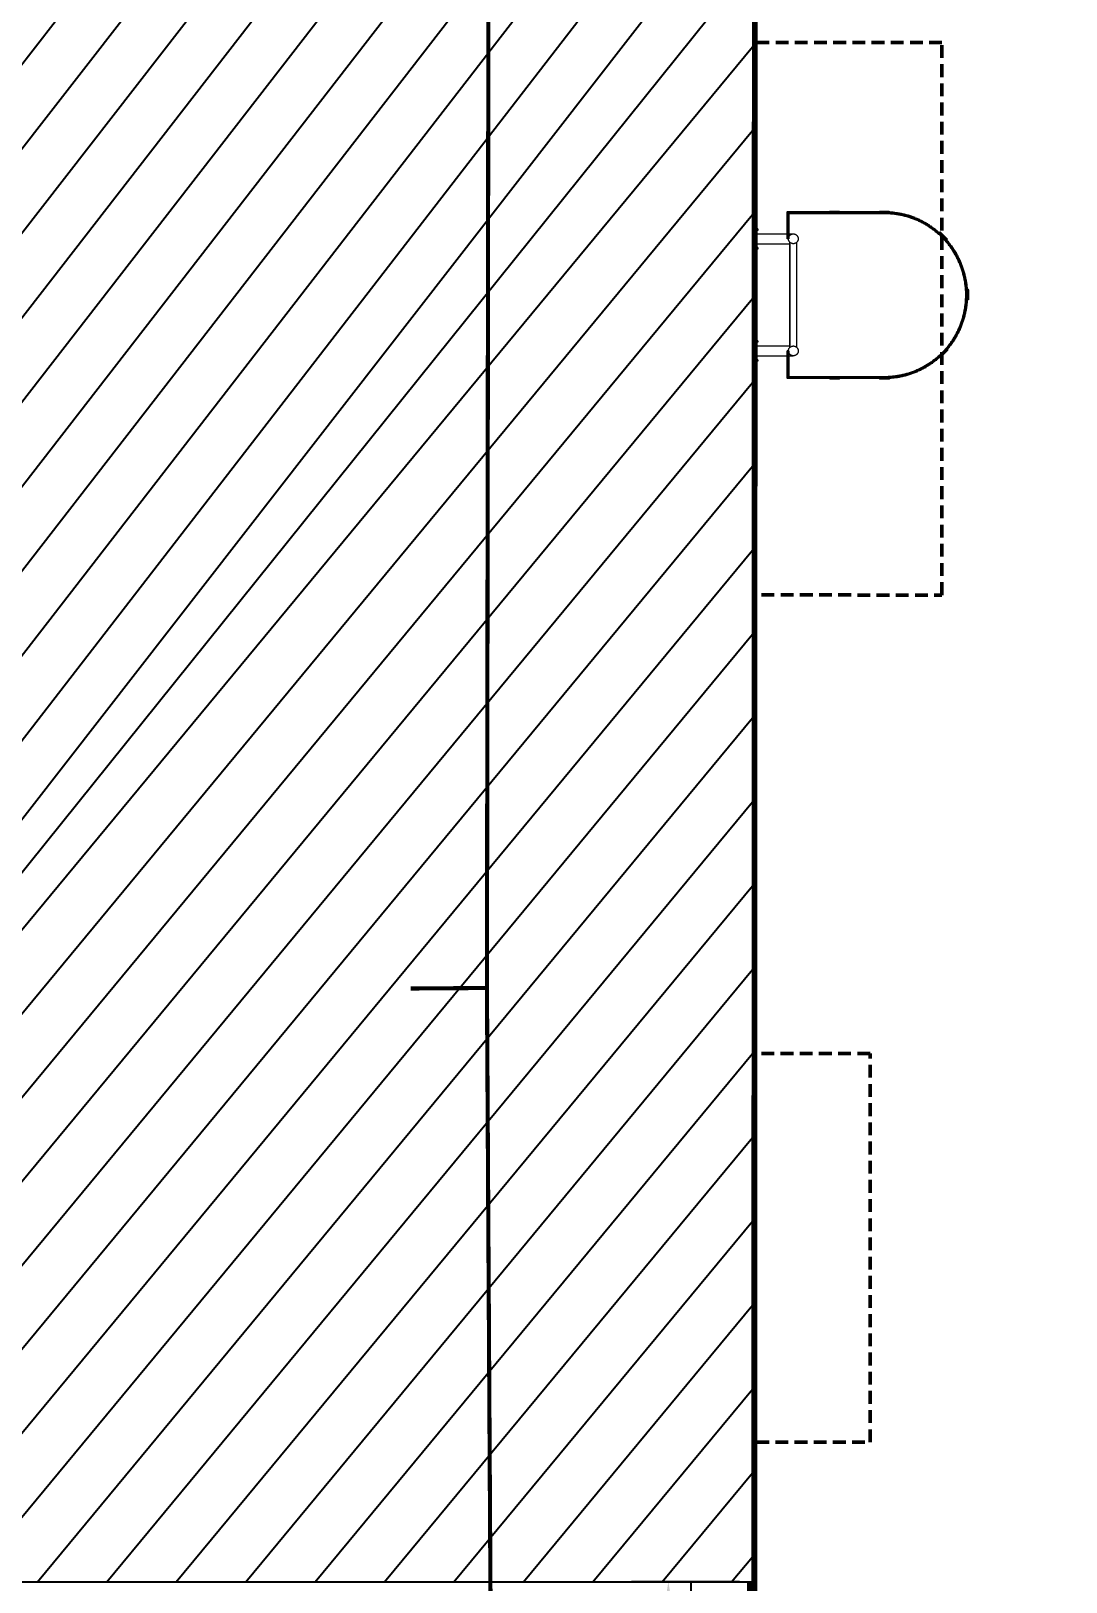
# Model space of a CAD drawing. Header units: centimetres. Extents: x -6122352 to 7132207, y -1694241 to 1947892.
# Drawn here: x 40849 to 45905, y -104230 to -96650 of the extents above; entities that cross this region are included whole.
import ezdxf
from ezdxf.xclip import XClip

# ---------------------------------------------------------------- set-up
doc = ezdxf.new("R2010")
doc.units = ezdxf.units.CM
doc.header["$MEASUREMENT"] = 0
doc.header["$XCLIPFRAME"] = 2
doc.header["$PDMODE"] = 66
doc.header["$PDSIZE"] = 100
for name, pattern in [('2. HG-ST XR COL 3A (5V 7V 9V 11V - GF (4M & 5D-E)$0$HIDDEN', [0.375, 0.25, -0.125]), ('AXIS2', [28.575, 19.05, -3.175, 3.175, -3.175]), ('DASHED2', [0.375, 0.25, -0.125]), ('HIDDEN', [0.375, 0.25, -0.125]), ('XR-AR-END-SETTING OUT PLAN$0$23261-XR-AR-SI-GF$0$HIDDEN', [0.375, 0.25, -0.125]), ('XR-AR-END-SETTING OUT PLAN$0$23585-XR-AR-END-GROUND FLOOR$0$23261-XR-AR-SI-GF$0$HIDDEN', [0.375, 0.25, -0.125]), ('XR-AR-END-SETTING OUT PLAN$0$23585-XR-AR-END-GROUND FLOOR$0$XR-END-GROUND FLOOR PLAN$0$xf_6a1$0$DASHED', [0.75, 0.5, -0.25]), ('XR-Master Plan MONTE CARLO$0$XREF-ROADS LAYOUT PLAN$0$PROPOSED INTERNAL ROAD - Option 01$0$Future road$0$DASHED2', [0.375, 0.25, -0.125])]:
    doc.linetypes.add(name, pattern=pattern)
for name, color, linetype in [('00-XREF', 7, 'Continuous'), ('23585-XR-AR-BOUNDARY WALLS AND SETBACKS$0$setback', 7, 'XR-AR-END-SETTING OUT PLAN$0$23261-XR-AR-SI-GF$0$HIDDEN'), ('@MI-REF LAYER', 7, 'Continuous'), ('B_TH_4', 7, 'Continuous'), ('G-HATCH-COL-WALL', 7, 'Continuous'), ('XR-AR-END-SETTING OUT PLAN$0$23585-XR-AR-END-GROUND FLOOR$0$A-Flor-Strs', 1, 'Continuous')]:
    doc.layers.add(name, color=color, linetype=linetype)
for name, color, linetype, lineweight in [('@ Foundations', 4, 'DASHED2', 50), ('A-ANNO-TEXT', 3, 'Continuous', 25), ('A-FLOR-XREF', 7, 'Continuous', 9), ('A-GRID2', 224, 'AXIS2', 0), ('HARDWARE', 1, 'Continuous', 15), ('XR-AR-END-SETTING OUT PLAN$0$23585-XR-AR-END-GROUND FLOOR$0$A-EQUP-KITN-PLAN', 202, 'Continuous', 9), ('XR-AR-END-SETTING OUT PLAN$0$23585-XR-AR-END-GROUND FLOOR$0$A-FLOR-OVHD', 9, 'XR-AR-END-SETTING OUT PLAN$0$23585-XR-AR-END-GROUND FLOOR$0$23261-XR-AR-SI-GF$0$HIDDEN', 15), ('XR-AR-END-SETTING OUT PLAN$0$23585-XR-AR-END-GROUND FLOOR$0$A-GLAZ-SILL', 8, 'Continuous', 5), ('XR-AR-END-SETTING OUT PLAN$0$23585-XR-AR-END-GROUND FLOOR$0$A-GLAZ-WNDO', 232, 'Continuous', 9), ('XR-AR-END-SETTING OUT PLAN$0$23585-XR-AR-END-GROUND FLOOR$0$A-WALL', 7, 'Continuous', 30), ('XR-AR-END-SETTING OUT PLAN$0$23585-XR-AR-END-GROUND FLOOR$0$S-COLS', 51, 'Continuous', 40), ('XR-AR-END-SETTING OUT PLAN$0$23585-XR-AR-END-GROUND FLOOR$0$S-COLS-PATT', 8, 'Continuous', 5)]:
    doc.layers.add(name, color=color, linetype=linetype, lineweight=lineweight)
doc.styles.get("Standard").update_dxf_attribs({"font": 'arial.ttf'})
doc.dimstyles.get("Standard").update_dxf_attribs({"dimtxt": 5, "dimasz": 0.5, "dimexe": 0.18, "dimexo": 0.0625, "dimgap": 0.09, "dimtad": 0, "dimtih": 1, "dimtoh": 1, "dimdec": 0, "dimzin": 0, "dimdsep": 46, "dimtxsty": 'Standard', "dimcen": 0.09, "dimadec": 0, "dimazin": 0, "dimtfac": 1, "dimtdec": 0, "dimtofl": 0, "dimtmove": 0, "dimatfit": 3, "dimfxl": 1, "dimtolj": 1, "dimtzin": 0, "dimarcsym": 0})

# ---------------------------------------------------------------- blocks, each defined once
blk = doc.blocks.new('23585-XR-AR-BOUNDARY WALLS AND SETBACKS')
at = {"layer": '23585-XR-AR-BOUNDARY WALLS AND SETBACKS$0$setback', "ltscale": 40, "const_width": 0.05}
blk.add_lwpolyline([(496485.0601, 2768871.5163), (496480.9052, 2768866.9817), (496476.8518, 2768862.5581), (496472.7985, 2768858.1342), (496468.745, 2768853.7105), (496464.6916, 2768849.2868), (496460.535, 2768844.7504), (496474.9123, 2768831.5767), (496479.0688, 2768836.113), (496483.121, 2768840.5356), (496485.2488, 2768842.8578), (496487.1759, 2768844.9607), (496491.2292, 2768849.3844), (496491.4314, 2768849.6052), (496495.2826, 2768853.8082), (496495.4848, 2768854.029), (496499.4373, 2768858.3426), (496485.0601, 2768871.5163)], dxfattribs=at)
blk = doc.blocks.new('A$C9d9485f6')
at = {"layer": 'A-ANNO-TEXT', "rotation": 312.4881850805905}
blk.add_blockref('23585-XR-AR-BOUNDARY WALLS AND SETBACKS', (-2377088.5348, -1504219.2521), dxfattribs=at)
blk = doc.blocks.new('XR-AR-END-SETTING OUT PLAN$0$23585-XR-AR-END-GROUND FLOOR$0$XR-END-GROUND FLOOR PLAN$0$A$C69996ABC')
at = {"layer": 'XR-AR-END-SETTING OUT PLAN$0$23585-XR-AR-END-GROUND FLOOR$0$A-GLAZ-SILL'}
blk.add_line((0.25, 1), (0.25, 0.1), dxfattribs=at)
at = {"layer": 'XR-AR-END-SETTING OUT PLAN$0$23585-XR-AR-END-GROUND FLOOR$0$A-GLAZ-WNDO'}
for p, q in [((0, 1), (0, 0.95)), ((0.25, 1), (0, 1)), ((0.15, 0.95), (0.15, 1)), ((0.15, 1), (0.15, 0.1)), ((0, 0.95), (0.15, 0.95)), ((0, 0.95), (0, 0.15)), ((0.15, 0.15), (0, 0.15)), ((0, 0.1), (0, 0.15)), ((0.25, 0.1), (0, 0.1)), ((0.15, 0.1), (0.15, 0.15))]:
    blk.add_line(p, q, dxfattribs=at)
blk.add_lwpolyline([(0, 0.95), (0, 0.15), (0.05, 0.15), (0.05, 0.95)], close=True, dxfattribs=at)
blk.add_lwpolyline([(0.05, 0.1), (0, 0.1)], dxfattribs=at)
blk = doc.blocks.new('XR-AR-END-SETTING OUT PLAN$0$23585-XR-AR-END-GROUND FLOOR$0$A$C75a8815d')
at = {"layer": 'XR-AR-END-SETTING OUT PLAN$0$23585-XR-AR-END-GROUND FLOOR$0$S-COLS', "color": 252, "lineweight": 30}
for points in [[(0, 13139.9), (0, 12139.9), (250, 12139.9), (250, 13139.9)], [(0, 8600), (0, 7600), (250, 7600), (250, 8600)]]:
    blk.add_lwpolyline(points, close=True, dxfattribs=at)
blk = doc.blocks.new('XR-AR-END-SETTING OUT PLAN')
at = {"layer": 'XR-AR-END-SETTING OUT PLAN$0$23585-XR-AR-END-GROUND FLOOR$0$A-EQUP-KITN-PLAN', "color": 8}
for p, q in [((3650.1, 14100), (5250.1, 14100)), ((3650.1, 13850), (3650.1, 14100)), ((5250.1, 13850), (5250.1, 14100)), ((3650.1, 13750), (5250.1, 13750)), ((3850.1, 11100), (3850.1, 13150)), ((5650.1, 13150), (3850.1, 13150))]:
    blk.add_line(p, q, dxfattribs=at)
at = {"layer": 'XR-AR-END-SETTING OUT PLAN$0$23585-XR-AR-END-GROUND FLOOR$0$A-EQUP-KITN-PLAN', "color": 8, "linetype": 'XR-AR-END-SETTING OUT PLAN$0$23585-XR-AR-END-GROUND FLOOR$0$XR-END-GROUND FLOOR PLAN$0$xf_6a1$0$DASHED'}
for p, q in [((3650.1, 12900), (3650.1, 13850)), ((3250.1, 12900), (3650.1, 12900))]:
    blk.add_line(p, q, dxfattribs=at)
at = {"layer": 'XR-AR-END-SETTING OUT PLAN$0$23585-XR-AR-END-GROUND FLOOR$0$A-FLOR-OVHD', "color": 8, "ltscale": 5}
for p, q in [((5250.3, 13850), (3650.2, 13850)), ((5250.1, 13750), (3650.1, 13750)), ((5650.1, 12950), (5650.1, 11300)), ((5750.1, 12950), (5750.1, 11300))]:
    blk.add_line(p, q, dxfattribs=at)
at = {"layer": 'XR-AR-END-SETTING OUT PLAN$0$23585-XR-AR-END-GROUND FLOOR$0$A-Flor-Strs', "color": 8}
blk.add_lwpolyline([(3300.1, 19773.3), (3300.1, 20673.3), (9090, 20673.3)], dxfattribs=at)
at = {"layer": 'XR-AR-END-SETTING OUT PLAN$0$23585-XR-AR-END-GROUND FLOOR$0$A-GLAZ-SILL', "color": 252}
blk.add_line((3550.1, 19523.4), (8750.1, 19523.4), dxfattribs=at)
at = {"layer": 'XR-AR-END-SETTING OUT PLAN$0$23585-XR-AR-END-GROUND FLOOR$0$A-GLAZ-SILL', "color": 8}
blk.add_line((3250.3, 17540.3), (3250.1, 14850), dxfattribs=at)
at = {"layer": 'XR-AR-END-SETTING OUT PLAN$0$23585-XR-AR-END-GROUND FLOOR$0$A-GLAZ-WNDO', "color": 252}
for p, q in [((6150.1, 19773.4), (3550.1, 19773.4)), ((3550.1, 19773.4), (3550.1, 19523.4)), ((3600.1, 19623.4), (3600.1, 19773.4)), ((4840.1, 19773.4), (4840.1, 19623.4)), ((4890.1, 19623.4), (4890.1, 19773.4)), ((6150.1, 19773.4), (8750.1, 19773.4)), ((3550.1, 19623.4), (6150.1, 19623.4)), ((8750.1, 19623.4), (6150.1, 19623.4))]:
    blk.add_line(p, q, dxfattribs=at)
at = {"layer": 'XR-AR-END-SETTING OUT PLAN$0$23585-XR-AR-END-GROUND FLOOR$0$A-GLAZ-WNDO', "color": 8}
for p, q in [((3000.3, 17540.3), (3000.1, 14850)), ((3000.3, 17540.3), (3250.3, 17540.3)), ((3150.1, 14850), (3150.3, 17540.3)), ((3000.3, 17490.3), (3150.3, 17490.3)), ((3150.1, 16727.2), (3000.1, 16727.2)), ((3150.1, 16677.2), (3000.1, 16677.2)), ((3150.1, 15777.2), (3000.1, 15777.2)), ((3150.1, 15727.2), (3000.1, 15727.2)), ((3150.1, 14900), (3000.1, 14900)), ((3000.1, 14850), (3250.1, 14850))]:
    blk.add_line(p, q, dxfattribs=at)
at = {"layer": 'XR-AR-END-SETTING OUT PLAN$0$23585-XR-AR-END-GROUND FLOOR$0$A-GLAZ-WNDO', "color": 252}
blk.add_lwpolyline([(4840.1, 19723.4), (3600.1, 19723.4)], dxfattribs=at)
for points in [[(4780.1, 19563.4), (4860.1, 19563.4), (4860.1, 19613.4), (4780.1, 19613.4)], [(6070.1, 19563.4), (4860.1, 19563.4), (4860.1, 19613.4), (6070.1, 19613.4)], [(6150.1, 19563.4), (6070.1, 19563.4), (6070.1, 19613.4), (6150.1, 19613.4)], [(6150.1, 19563.4), (6230.1, 19563.4), (6230.1, 19613.4), (6150.1, 19613.4)], [(6230.1, 19563.4), (7440.1, 19563.4), (7440.1, 19613.4), (6230.1, 19613.4)]]:
    blk.add_lwpolyline(points, close=True, dxfattribs=at)
at = {"layer": 'XR-AR-END-SETTING OUT PLAN$0$23585-XR-AR-END-GROUND FLOOR$0$A-GLAZ-WNDO', "color": 8}
for points in [[(3050.3, 17490.3), (3050.1, 16727.2)], [(3050.1, 16677.2), (3050.1, 15777.2)], [(3050.1, 15727.2), (3050.1, 14900)]]:
    blk.add_lwpolyline(points, dxfattribs=at)
at = {"layer": 'XR-AR-END-SETTING OUT PLAN$0$23585-XR-AR-END-GROUND FLOOR$0$A-WALL', "color": 8}
for points in [[(3550.1, 19773.3), (3550.1, 19523.3), (3250.1, 19523.3), (3250.3, 17540.3), (3000.3, 17540.3), (3000.1, 19773.3)], [(3000.1, 12900), (3250.1, 12900), (3250.1, 13750), (3250.1, 14850), (3000.1, 14850)], [(3650.1, 13750), (3250.1, 13750), (3250.1, 13850), (3650.1, 13850)], [(5250.1, 13750), (5250.1, 13850), (5750.1, 13850), (5750.1, 12950), (5650.1, 12950), (5650.1, 13750)]]:
    blk.add_lwpolyline(points, close=True, dxfattribs=at)
at = {"color": 8, "xscale": 1000.000000000001, "yscale": 1000.000000000001, "zscale": 1000.000000000001}
blk.add_blockref('XR-AR-END-SETTING OUT PLAN$0$23585-XR-AR-END-GROUND FLOOR$0$XR-END-GROUND FLOOR PLAN$0$A$C69996ABC', (3000.1, 11900), dxfattribs=at)
at = {"layer": 'XR-AR-END-SETTING OUT PLAN$0$23585-XR-AR-END-GROUND FLOOR$0$S-COLS-PATT', "color": 8}
blk.add_blockref('XR-AR-END-SETTING OUT PLAN$0$23585-XR-AR-END-GROUND FLOOR$0$A$C75a8815d', (3000.1, 5500), dxfattribs=at)
blk = doc.blocks.new('A$Cbc1183fc')
at = {"layer": 'HARDWARE', "linetype": 'XR-Master Plan MONTE CARLO$0$XREF-ROADS LAYOUT PLAN$0$PROPOSED INTERNAL ROAD - Option 01$0$Future road$0$DASHED2', "ltscale": 0.1}
blk.add_hatch(color=251, dxfattribs=at).paths.add_polyline_path([(2.9, 4.2), (1, 4.2), (1, 14.2), (2.9, 14.2)])
at = {"layer": 'A-GRID2', "color": 251, "linetype": 'XR-Master Plan MONTE CARLO$0$XREF-ROADS LAYOUT PLAN$0$PROPOSED INTERNAL ROAD - Option 01$0$Future road$0$DASHED2', "ltscale": 0.5}
blk.add_line((-47, 9.2), (106.9, 9.2), dxfattribs=at)
at = {"layer": 'HARDWARE', "color": 7, "ltscale": 0.1}
for p, q in [((-44.1, 12.8), (-44.7, 12.2)), ((-44.7, 6.2), (-44.7, 12.2)), ((-44.7, 6.2), (-44.1, 5.6)), ((-44.1, 12.8), (-44.1, 5.6)), ((-44.1, 12.8), (-41.8, 12.8)), ((-44.1, 5.6), (-41.8, 5.6)), ((-40.4, 14.2), (-41.8, 12.8)), ((-41.8, 5.7), (-41.8, 12.8)), ((-40.4, 4.2), (-41.8, 5.7)), ((-41.3, 13.3), (-39.1, 13.3)), ((-41.3, 5.2), (-39.1, 5.2)), ((-40.4, 4.2), (-40.4, 14.2)), ((-39.1, 14.2), (-40.4, 14.2)), ((-39.1, 4.2), (-40.4, 4.2)), ((-39.1, 17.3), (-38.4, 18.6)), ((-39.1, 17.3), (-39.1, 1.1)), ((-39.1, 1.1), (-38.4, -0.2)), ((-31.7, 18.6), (-38.4, 18.6)), ((-31.7, 13.9), (-38.4, 13.9)), ((-31.7, 4.5), (-38.4, 4.5)), ((-31, 17.3), (-31.7, 18.6)), ((-31, 1.1), (-31.7, -0.2)), ((-31, 19.8), (-31, -1.4)), ((-29, 19.8), (-31, 19.8)), ((-29, 19.8), (-29, -1.4)), ((-31.7, -0.2), (-38.4, -0.2)), ((-29, -1.4), (-31, -1.4))]:
    blk.add_line(p, q, dxfattribs=at)
at = {"layer": 'HARDWARE', "color": 251, "linetype": 'XR-Master Plan MONTE CARLO$0$XREF-ROADS LAYOUT PLAN$0$PROPOSED INTERNAL ROAD - Option 01$0$Future road$0$DASHED2', "ltscale": 0.1}
for p, q in [((72.8, 14.2), (-29, 14.2)), ((-29, 13.3), (1, 13.3)), ((-29, 5.2), (1, 5.2)), ((72.8, 4.2), (-29, 4.2)), ((1, 14.2), (1, 4.2)), ((72.8, 4.2), (72.8, 14.2)), ((77.9, 13), (73.1, 13)), ((77.9, 5.4), (73.1, 5.4)), ((87.3, 14.7), (77.9, 14.3)), ((77.9, 11.6), (77.9, 14.3)), ((77.9, 14.2), (77.9, 4.3)), ((79.6, 11.6), (77.9, 11.6)), ((79.6, 10.4), (77.9, 10.5)), ((90.4, 3.6), (77.9, 4.3)), ((89.9, 6), (87.2, 6.1)), ((87.4, 14.8), (87.5, 15.1)), ((89.4, 14.9), (87.5, 15.1)), ((91.3, 12.1), (87.5, 11.9)), ((87.6, 6.1), (88.6, 6.9)), ((88.5, 5.2), (87.6, 6.1)), ((91.5, 9.9), (87.7, 10.1)), ((88.5, 13.8), (88.4, 15.5)), ((88.6, 7.4), (88.5, 4.8)), ((89.5, 6), (88.5, 5.2)), ((88.6, 6.9), (89.5, 6)), ((92.4, 14.9), (89.5, 14.8)), ((92.5, 12.5), (91.3, 12.1)), ((93, 9.5), (91.5, 9.9)), ((92.4, 14.9), (92.5, 15.4)), ((92.6, 14.2), (92.4, 14.9)), ((92.6, 14.2), (92.5, 15.4)), ((93.4, 15), (92.5, 15.4)), ((93.6, 12.9), (92.5, 12.5)), ((92.8, 8.1), (92.6, 4.7)), ((94.4, 9), (93, 9.5)), ((95.5, 15.1), (93.4, 15)), ((93.5, 3.9), (94.4, 4.2)), ((94.8, 13.4), (93.6, 12.9)), ((95.4, 8), (94.4, 9)), ((94.4, 4.2), (95.1, 4.8)), ((99.5, 4.2), (94.5, 4.2)), ((95.6, 14.3), (94.8, 13.4)), ((95.1, 4.8), (95.6, 5.6)), ((95.7, 6.6), (95.4, 8)), ((95.6, 14.3), (95.5, 15.1)), ((99.5, 14.2), (95.6, 14.2)), ((95.6, 5.6), (95.7, 6.6)), ((95.8, 4.2), (95.8, 14.2)), ((99.5, 14.2), (99.5, 4.2)), ((99.5, 14.2), (101, 12.7)), ((101, 5.7), (99.5, 4.2)), ((101, 12.7), (101, 5.7))]:
    blk.add_line(p, q, dxfattribs=at)
at = {"layer": 'HARDWARE', "color": 7, "ltscale": 0.1}
for centre, radius, start, end in [((-35, 16.3), 4.15, 145.56153, 214.43847), ((-23.6, 9.2), 15.5, 162.38303, 197.61697), ((-35, 2.2), 4.15, 145.56153, 214.43847), ((-35.1, 16.3), 4.15, 325.56153, 34.43847), ((-46.5, 9.2), 15.5, 342.38303, 17.61697), ((-35.1, 2.2), 4.15, 325.56153, 34.43847)]:
    blk.add_arc(centre, radius, start, end, dxfattribs=at)
at = {"layer": 'HARDWARE', "color": 251, "linetype": 'XR-Master Plan MONTE CARLO$0$XREF-ROADS LAYOUT PLAN$0$PROPOSED INTERNAL ROAD - Option 01$0$Future road$0$DASHED2', "ltscale": 0.1}
for centre, radius, start, end in [((73.1, 13.4), 0.383, 180, 270), ((73.1, 5.1), 0.383, 90, 180), ((79.5, 11), 0.618, 278.59794, 81.40206), ((87.8, 11), 0.945, 107.85183, 263.87475), ((87.3, 14.8), 0.126, 272.64983, 352.64983), ((88.1, 21), 6.36, 263.79237, 281.5073), ((89.5, 14.9), 0.126, 205.90986, 272.64983), ((91.1, 16.1), 12.5, 267.00001, 281.29928), ((103, 5.9), 10.5, 167.79804, 186.20196), ((89.6, 18.2), 5.03, 306.64926, 319.73694), ((91.5, 6.5), 2.05, 302.03305, 51.96695)]:
    blk.add_arc(centre, radius, start, end, dxfattribs=at)
blk = doc.blocks.new('A$Ce8294b64')
at = {"layer": 'G-HATCH-COL-WALL'}
h = blk.add_hatch(dxfattribs=at)
h.set_pattern_fill('ANSI31', color=1, angle=-180)
h.set_pattern_definition([(225, (514377.98569, 2792684.2586), (0.0883883476483, -0.0883883476483), [])])
h.paths.add_polyline_path([(182, 205.8), (182, 201.8), (132, 201.8), (132, 205.8)])
h = blk.add_hatch(dxfattribs=at)
h.set_pattern_fill('ANSI31', color=1, angle=-180)
h.set_pattern_definition([(225, (87727.86581, 154293.15586), (0.08838834765, -0.08838834765), [])])
h.paths.add_polyline_path([(426, 201.8), (426, 205.8), (376, 205.8), (376, 201.8)])
h = blk.add_hatch(dxfattribs=at)
h.set_pattern_fill('ANSI31', color=1, angle=-135)
h.set_pattern_definition([(270, (-1611104.54312, 2338274.30322), (0.125, -6e-16), [])])
h.paths.add_polyline_path([(-115.5, 102.3), (-112.7, 99.5), (-148.1, 64.2), (-150.9, 67)])
h = blk.add_hatch(dxfattribs=at)
h.set_pattern_fill('ANSI31', color=1, angle=-90)
h.set_pattern_definition([(315, (-2792731.5073, 514016.45575), (0.0883883476483, 0.0883883476483), [])])
h.paths.add_polyline_path([(-253, -179.5), (-249, -179.5), (-249, -229.5), (-253, -229.5)])
h = blk.add_hatch(dxfattribs=at)
h.set_pattern_fill('ANSI31', color=1, angle=-45)
h.set_pattern_definition([(360, (-2338322.85193, -1611465.07803), (8e-17, 0.125), [])])
h.paths.add_polyline_path([(-150.9, -476.1), (-148.1, -473.2), (-112.7, -508.6), (-115.5, -511.4)])
h = blk.add_hatch(dxfattribs=at)
h.set_pattern_fill('ANSI31', color=1)
h.set_pattern_definition([(45, (-514065.00446, -2793090.97261), (-0.0883883476483, 0.0883883476483), [])])
h.paths.add_polyline_path([(131, -612.5), (131, -608.5), (181, -608.5), (181, -612.5)])
h = blk.add_hatch(dxfattribs=at)
h.set_pattern_fill('ANSI31', color=1, angle=-180)
h.set_pattern_definition([(225, (87727.86581, 154295.45586), (0.08838834765, -0.08838834765), [])])
h.paths.add_polyline_path([(426, -608.2), (426, -612.2), (376, -612.2), (376, -608.2)])
at = {"color": 1}
for p, q in [((626, 93.5), (602, 93.5)), ((791, 93.5), (632, 93.5)), ((585.5, 52), (585.5, -460.8)), ((618.5, 52), (618.5, -460.8)), ((791, 45.5), (618.8, 45.5)), ((626, 69.5), (632, 69.5)), ((791, -454.2), (618.5, -454.2)), ((626, -502.2), (602, -502.2)), ((625.9, -478.2), (632, -478.2)), ((791, -502.2), (632, -502.2))]:
    blk.add_line(p, q, dxfattribs=at)
for points in [[(182, 205.8), (182, 201.8), (132, 201.8), (132, 205.8)], [(426, 205.8), (426, 201.8), (376, 201.8), (376, 205.8)], [(-115.5, 102.3), (-112.7, 99.5), (-148.1, 64.2), (-150.9, 67)], [(-253, -179.5), (-249, -179.5), (-249, -229.5), (-253, -229.5)], [(-150.9, -476.1), (-148.1, -473.2), (-112.7, -508.6), (-115.5, -511.4)], [(131, -612.5), (131, -608.5), (181, -608.5), (181, -612.5)], [(426, -612.2), (426, -608.2), (376, -608.2), (376, -612.2)]]:
    blk.add_lwpolyline(points, close=True, dxfattribs=at)
for centre in [(602, 69.5), (602, -478.2)]:
    blk.add_circle(centre, 24, dxfattribs=at)
at = {"layer": '00-XREF', "color": 1, "flags": 128}
for points in [[(632, 69.5), (632, 201.7), (424, 201.8), (157, 201.8, 1), (157, -608.2), (424.6, -608.2), (632, -608.2), (632, -478.2)], [(626, 69.5), (626, 195.8), (420.7, 195.8), (157, 195.8, 1), (157, -602.2), (421.3, -602.2), (626, -602.2), (626, -478)]]:
    blk.add_lwpolyline(points, format="xyb", dxfattribs=at)
at = {"layer": '00-XREF', "color": 1}
for points in [[(801, 4), (801, 135), (791, 135), (791, 4)], [(801, -543.7), (801, -412.7), (791, -412.7), (791, -543.7)]]:
    blk.add_lwpolyline(points, close=True, dxfattribs=at)
at = {"color": 1, "xscale": -1, "rotation": 180}
for p in [(819.9, 125.5), (819.9, 33.2), (820, -422.5), (819.9, -513.5)]:
    blk.add_blockref('A$Cbc1183fc', p, dxfattribs=at)
blk = doc.blocks.new('A$Cbed221a8')
at = {"linetype": 'HIDDEN'}
for points in [[(1628.1, 13299.2), (1630, 13299.2), (1630, 13289.2), (1628.1, 13289.2)], [(1628.1, 13206.8), (1630, 13206.8), (1630, 13196.8), (1628.1, 13196.8)], [(1628, 12751.2), (1629.9, 12751.2), (1629.9, 12741.2), (1628, 12741.2)], [(1628.1, 12660.2), (1630, 12660.2), (1630, 12650.2), (1628.1, 12650.2)]]:
    blk.add_hatch(color=1, dxfattribs=at).paths.add_polyline_path(points)
at = {"color": 1, "linetype": 'HIDDEN'}
for p, q in [((1678, 13294.2), (1524.1, 13294.2)), ((1530, 13297.7), (1531.5, 13299.2)), ((1530, 13290.7), (1530, 13297.7)), ((1531.5, 13289.2), (1530, 13290.7)), ((1531.5, 13289.2), (1531.5, 13299.2)), ((1531.5, 13299.2), (1536.5, 13299.2)), ((1531.5, 13289.2), (1535.5, 13289.2)), ((1535.2, 13299.2), (1535.2, 13289.2)), ((1535.4, 13297.8), (1535.3, 13296.8)), ((1535.3, 13296.8), (1535.6, 13295.4)), ((1535.9, 13298.6), (1535.4, 13297.8)), ((1535.4, 13289.1), (1536.2, 13290)), ((1535.4, 13289.1), (1535.5, 13288.3)), ((1535.5, 13288.3), (1537.6, 13288.4)), ((1535.6, 13295.4), (1536.6, 13294.4)), ((1536.6, 13299.2), (1535.9, 13298.6)), ((1536.2, 13290), (1537.4, 13290.5)), ((1537.5, 13299.5), (1536.6, 13299.2)), ((1536.6, 13294.4), (1538.1, 13293.9)), ((1537.4, 13290.5), (1538.6, 13290.9)), ((1537.6, 13288.4), (1538.5, 13288)), ((1538.1, 13293.9), (1539.5, 13293.5)), ((1538.3, 13295.3), (1538.4, 13298.6)), ((1538.5, 13289.2), (1538.5, 13288)), ((1538.5, 13289.2), (1538.6, 13288.5)), ((1538.6, 13288.5), (1538.5, 13288)), ((1538.6, 13290.9), (1539.7, 13291.2)), ((1538.6, 13288.5), (1541.5, 13288.6)), ((1539.5, 13293.5), (1543.3, 13293.3)), ((1539.7, 13291.2), (1543.5, 13291.4)), ((1540.6, 13299.8), (1553.1, 13299.1)), ((1541.1, 13297.4), (1543.8, 13297.3)), ((1541.5, 13297.4), (1542.5, 13298.1)), ((1542.4, 13296.5), (1541.5, 13297.4)), ((1541.6, 13288.5), (1543.5, 13288.3)), ((1542.4, 13295.9), (1542.5, 13298.6)), ((1543.4, 13297.3), (1542.4, 13296.5)), ((1542.5, 13298.1), (1543.4, 13297.3)), ((1542.5, 13289.6), (1542.6, 13287.9)), ((1543.6, 13288.6), (1543.5, 13288.3)), ((1543.7, 13288.7), (1553.1, 13289.1)), ((1551.4, 13293), (1553.1, 13292.9)), ((1551.4, 13291.7), (1553.1, 13291.8)), ((1553.1, 13289.2), (1553.1, 13299.1)), ((1553.1, 13297.9), (1557.9, 13297.9)), ((1553.1, 13291.8), (1553.1, 13289.1)), ((1553.1, 13290.4), (1557.9, 13290.4)), ((1558.3, 13299.2), (1660, 13299.2)), ((1558.3, 13299.2), (1558.3, 13289.2)), ((1558.3, 13289.2), (1660, 13289.2)), ((1630, 13289.2), (1630, 13299.2)), ((1660, 13298.2), (1630, 13298.2)), ((1660, 13290.1), (1630, 13290.1)), ((1660, 13283.5), (1660, 13304.8)), ((1660, 13304.8), (1662, 13304.8)), ((1660, 13283.5), (1662, 13283.5)), ((1662, 13283.5), (1662, 13304.8)), ((1662, 13302.3), (1662.7, 13303.6)), ((1662, 13286), (1662.7, 13284.8)), ((1662.7, 13303.6), (1669.4, 13303.6)), ((1662.7, 13298.9), (1669.4, 13298.9)), ((1662.7, 13289.5), (1669.4, 13289.5)), ((1662.7, 13284.8), (1669.4, 13284.8)), ((1670.1, 13302.3), (1669.4, 13303.6)), ((1670.1, 13286), (1669.4, 13284.8)), ((1670.1, 13286), (1670.1, 13302.3)), ((1670.1, 13299.2), (1671.4, 13299.2)), ((1672.3, 13298.2), (1670.1, 13298.2)), ((1672.3, 13290.1), (1670.1, 13290.1)), ((1670.1, 13289.2), (1671.4, 13289.2)), ((1671.4, 13299.2), (1671.4, 13289.2)), ((1671.4, 13299.2), (1672.8, 13297.7)), ((1671.4, 13289.2), (1672.8, 13290.6)), ((1675.1, 13297.8), (1672.8, 13297.8)), ((1672.8, 13297.7), (1672.8, 13290.6)), ((1675.1, 13290.5), (1672.8, 13290.5)), ((1675.1, 13290.5), (1675.1, 13297.8)), ((1675.7, 13297.2), (1675.1, 13297.8)), ((1675.1, 13290.5), (1675.7, 13291.2)), ((1675.7, 13297.2), (1675.7, 13291.2)), ((1678, 13201.8), (1524.1, 13201.8)), ((1530, 13205.3), (1531.5, 13206.8)), ((1530, 13198.3), (1530, 13205.3)), ((1531.5, 13196.8), (1530, 13198.3)), ((1531.5, 13196.8), (1531.5, 13206.8)), ((1531.5, 13206.8), (1536.5, 13206.8)), ((1531.5, 13196.8), (1535.5, 13196.8)), ((1535.2, 13206.8), (1535.2, 13196.8)), ((1535.4, 13205.4), (1535.3, 13204.5)), ((1535.3, 13204.5), (1535.6, 13203)), ((1535.9, 13206.3), (1535.4, 13205.4)), ((1535.4, 13196.8), (1536.2, 13197.7)), ((1535.4, 13196.8), (1535.5, 13196)), ((1535.5, 13196), (1537.6, 13196.1)), ((1535.6, 13203), (1536.6, 13202)), ((1536.6, 13206.9), (1535.9, 13206.3)), ((1536.2, 13197.7), (1537.4, 13198.2)), ((1537.5, 13207.2), (1536.6, 13206.9)), ((1536.6, 13202), (1538.1, 13201.6)), ((1537.4, 13198.2), (1538.6, 13198.6)), ((1537.6, 13196.1), (1538.5, 13195.6)), ((1538.1, 13201.6), (1539.5, 13201.2)), ((1538.3, 13203), (1538.4, 13206.3)), ((1538.5, 13196.9), (1538.5, 13195.6)), ((1538.5, 13196.9), (1538.6, 13196.1)), ((1538.6, 13196.1), (1538.5, 13195.6)), ((1538.6, 13198.6), (1539.7, 13198.9)), ((1538.6, 13196.1), (1541.5, 13196.3)), ((1539.5, 13201.2), (1543.3, 13201)), ((1539.7, 13198.9), (1543.5, 13199.1)), ((1540.6, 13207.4), (1553.1, 13206.8)), ((1541.1, 13205.1), (1543.8, 13204.9)), ((1541.5, 13205.1), (1542.5, 13205.8)), ((1542.4, 13204.2), (1541.5, 13205.1)), ((1541.6, 13196.2), (1543.5, 13196)), ((1542.4, 13203.6), (1542.5, 13206.2)), ((1543.4, 13205), (1542.4, 13204.2)), ((1542.5, 13205.8), (1543.4, 13205)), ((1542.5, 13197.3), (1542.6, 13195.6)), ((1543.6, 13196.3), (1543.5, 13196)), ((1543.7, 13196.4), (1553.1, 13196.8)), ((1551.4, 13200.6), (1553.1, 13200.6)), ((1551.4, 13199.4), (1553.1, 13199.5)), ((1553.1, 13196.9), (1553.1, 13206.8)), ((1553.1, 13205.6), (1557.9, 13205.6)), ((1553.1, 13199.5), (1553.1, 13196.8)), ((1553.1, 13198.1), (1557.9, 13198.1)), ((1558.3, 13206.8), (1660, 13206.8)), ((1558.3, 13206.8), (1558.3, 13196.8)), ((1558.3, 13196.8), (1660, 13196.8)), ((1630, 13196.8), (1630, 13206.8)), ((1660, 13205.9), (1630, 13205.9)), ((1660, 13197.8), (1630, 13197.8)), ((1660, 13191.2), (1660, 13212.5)), ((1660, 13212.5), (1662, 13212.5)), ((1660, 13191.2), (1662, 13191.2)), ((1662, 13191.2), (1662, 13212.5)), ((1662, 13210), (1662.7, 13211.2)), ((1662, 13193.7), (1662.7, 13192.5)), ((1662.7, 13211.2), (1669.4, 13211.2)), ((1662.7, 13206.5), (1669.4, 13206.5)), ((1662.7, 13197.1), (1669.4, 13197.1)), ((1662.7, 13192.5), (1669.4, 13192.5)), ((1670.1, 13210), (1669.4, 13211.2)), ((1670.1, 13193.7), (1669.4, 13192.5)), ((1670.1, 13193.7), (1670.1, 13210)), ((1670.1, 13206.8), (1671.4, 13206.8)), ((1672.3, 13205.9), (1670.1, 13205.9)), ((1672.3, 13197.8), (1670.1, 13197.8)), ((1670.1, 13196.8), (1671.4, 13196.8)), ((1671.4, 13206.8), (1671.4, 13196.8)), ((1671.4, 13206.8), (1672.8, 13205.4)), ((1671.4, 13196.8), (1672.8, 13198.3)), ((1675.1, 13205.5), (1672.8, 13205.5)), ((1672.8, 13205.4), (1672.8, 13198.3)), ((1675.1, 13198.2), (1672.8, 13198.2)), ((1675.1, 13198.2), (1675.1, 13205.5)), ((1675.7, 13204.8), (1675.1, 13205.5)), ((1675.1, 13198.2), (1675.7, 13198.8)), ((1675.7, 13204.8), (1675.7, 13198.8)), ((1529.9, 12749.7), (1531.4, 12751.2)), ((1529.9, 12742.7), (1529.9, 12749.7)), ((1531.4, 12741.2), (1529.9, 12742.7)), ((1531.4, 12741.2), (1531.4, 12751.2)), ((1531.4, 12751.2), (1536.5, 12751.2)), ((1531.4, 12741.2), (1535.4, 12741.2)), ((1535.2, 12751.2), (1535.2, 12741.2)), ((1535.4, 12749.8), (1535.3, 12748.8)), ((1535.3, 12748.8), (1535.5, 12747.4)), ((1535.8, 12750.6), (1535.4, 12749.8)), ((1535.4, 12741.2), (1536.2, 12742.1)), ((1535.4, 12741.2), (1535.4, 12740.4)), ((1535.4, 12740.4), (1537.6, 12740.5)), ((1535.5, 12747.4), (1536.6, 12746.4)), ((1536.6, 12751.3), (1535.8, 12750.6)), ((1536.2, 12742.1), (1537.3, 12742.6)), ((1537.4, 12751.6), (1536.6, 12751.3)), ((1536.6, 12746.4), (1538, 12745.9)), ((1537.3, 12742.6), (1538.5, 12742.9)), ((1537.6, 12740.5), (1538.5, 12740)), ((1538, 12745.9), (1539.4, 12745.5)), ((1538.2, 12747.3), (1538.4, 12750.7)), ((1538.4, 12741.2), (1538.5, 12740)), ((1538.4, 12741.2), (1538.6, 12740.5)), ((1538.5, 12742.9), (1539.7, 12743.3)), ((1538.6, 12740.5), (1538.5, 12740)), ((1538.6, 12740.5), (1541.5, 12740.6)), ((1539.4, 12745.5), (1543.2, 12745.3)), ((1539.7, 12743.3), (1543.4, 12743.5)), ((1540.5, 12751.8), (1553.1, 12751.1)), ((1541, 12749.4), (1543.7, 12749.3)), ((1541.5, 12749.4), (1542.4, 12750.2)), ((1542.4, 12748.6), (1541.5, 12749.4)), ((1541.6, 12740.6), (1543.5, 12740.3)), ((1542.3, 12748), (1542.5, 12750.6)), ((1542.4, 12750.2), (1543.3, 12749.3)), ((1543.3, 12749.3), (1542.4, 12748.6)), ((1542.5, 12741.6), (1542.6, 12740)), ((1543.5, 12740.6), (1543.5, 12740.3)), ((1543.6, 12740.7), (1553.1, 12741.2)), ((1551.4, 12745), (1553.1, 12744.9)), ((1551.4, 12743.8), (1553.1, 12743.9)), ((1553.1, 12741.3), (1553.1, 12751.1)), ((1553.1, 12750), (1557.8, 12750)), ((1553.1, 12743.9), (1553.1, 12741.2)), ((1553.1, 12742.4), (1557.8, 12742.4)), ((1558.2, 12751.2), (1659.9, 12751.2)), ((1558.2, 12751.2), (1558.2, 12741.2)), ((1558.2, 12741.2), (1659.9, 12741.2)), ((1629.9, 12741.2), (1629.9, 12751.2)), ((1659.9, 12750.2), (1629.9, 12750.2)), ((1659.9, 12742.2), (1629.9, 12742.2)), ((1659.9, 12735.6), (1659.9, 12756.8)), ((1659.9, 12756.8), (1661.9, 12756.8)), ((1659.9, 12735.6), (1661.9, 12735.6)), ((1661.9, 12735.6), (1661.9, 12756.8)), ((1661.9, 12754.3), (1662.7, 12755.6)), ((1661.9, 12738.1), (1662.7, 12736.8)), ((1662.7, 12755.6), (1669.3, 12755.6)), ((1662.7, 12750.9), (1669.3, 12750.9)), ((1662.7, 12741.5), (1669.3, 12741.5)), ((1662.7, 12736.8), (1669.3, 12736.8)), ((1670.1, 12754.3), (1669.3, 12755.6)), ((1670.1, 12738.1), (1669.3, 12736.8)), ((1670.1, 12738.1), (1670.1, 12754.3)), ((1670.1, 12751.2), (1671.3, 12751.2)), ((1672.3, 12750.2), (1670.1, 12750.2)), ((1672.3, 12742.2), (1670.1, 12742.2)), ((1670.1, 12741.2), (1671.3, 12741.2)), ((1671.3, 12751.2), (1671.3, 12741.2)), ((1671.3, 12751.2), (1672.8, 12749.8)), ((1671.3, 12741.2), (1672.8, 12742.6)), ((1672.8, 12749.8), (1672.8, 12742.6)), ((1675, 12749.8), (1672.8, 12749.8)), ((1675, 12742.6), (1672.8, 12742.6)), ((1675, 12742.6), (1675, 12749.8)), ((1675.6, 12749.2), (1675, 12749.8)), ((1675, 12742.6), (1675.6, 12743.2)), ((1675.6, 12749.2), (1675.6, 12743.2)), ((1530, 12658.7), (1531.5, 12660.2)), ((1530, 12651.7), (1530, 12658.7)), ((1531.5, 12650.2), (1531.5, 12660.2)), ((1531.5, 12660.2), (1536.5, 12660.2)), ((1535.2, 12660.2), (1535.2, 12650.2)), ((1535.4, 12658.8), (1535.3, 12657.8)), ((1535.3, 12657.8), (1535.6, 12656.4)), ((1535.9, 12659.6), (1535.4, 12658.8)), ((1536.6, 12660.2), (1535.9, 12659.6)), ((1537.5, 12660.6), (1536.6, 12660.2)), ((1538.3, 12656.3), (1538.4, 12659.7)), ((1540.6, 12660.8), (1553.1, 12660.1)), ((1541.1, 12658.4), (1543.8, 12658.3)), ((1541.5, 12658.4), (1542.5, 12659.2)), ((1542.4, 12657.5), (1541.5, 12658.4)), ((1542.4, 12657), (1542.5, 12659.6)), ((1543.4, 12658.3), (1542.4, 12657.5)), ((1542.5, 12659.2), (1543.4, 12658.3)), ((1553.1, 12650.3), (1553.1, 12660.1)), ((1553.1, 12659), (1557.9, 12659)), ((1558.3, 12660.2), (1660, 12660.2)), ((1558.3, 12660.2), (1558.3, 12650.2)), ((1630, 12650.2), (1630, 12660.2)), ((1660, 12659.2), (1630, 12659.2)), ((1660, 12644.6), (1660, 12665.8)), ((1660, 12665.8), (1662, 12665.8)), ((1662, 12644.6), (1662, 12665.8)), ((1662, 12663.3), (1662.7, 12664.6)), ((1662.7, 12664.6), (1669.4, 12664.6)), ((1662.7, 12659.9), (1669.4, 12659.9)), ((1670.1, 12663.3), (1669.4, 12664.6)), ((1670.1, 12647.1), (1670.1, 12663.3)), ((1670.1, 12660.2), (1671.4, 12660.2)), ((1672.3, 12659.2), (1670.1, 12659.2)), ((1671.4, 12660.2), (1671.4, 12650.2)), ((1671.4, 12660.2), (1672.8, 12658.8)), ((1672.8, 12658.8), (1672.8, 12651.6)), ((1675.1, 12658.8), (1672.8, 12658.8)), ((1675.1, 12651.6), (1675.1, 12658.8)), ((1675.7, 12658.2), (1675.1, 12658.8)), ((1675.7, 12658.2), (1675.7, 12652.2)), ((1678, 12655.2), (1524.1, 12655.2)), ((1531.5, 12650.2), (1530, 12651.7)), ((1531.5, 12650.2), (1535.5, 12650.2)), ((1535.4, 12650.2), (1536.2, 12651)), ((1535.4, 12650.2), (1535.5, 12649.3)), ((1535.5, 12649.3), (1537.6, 12649.4)), ((1535.6, 12656.4), (1536.6, 12655.4)), ((1536.2, 12651), (1537.4, 12651.5)), ((1536.6, 12655.4), (1538.1, 12654.9)), ((1537.4, 12651.5), (1538.6, 12651.9)), ((1537.6, 12649.4), (1538.5, 12649)), ((1538.1, 12654.9), (1539.5, 12654.5)), ((1538.5, 12650.2), (1538.5, 12649)), ((1538.5, 12650.2), (1538.6, 12649.5)), ((1538.6, 12649.5), (1538.5, 12649)), ((1538.6, 12651.9), (1539.7, 12652.3)), ((1538.6, 12649.5), (1541.5, 12649.6)), ((1539.5, 12654.5), (1543.3, 12654.3)), ((1539.7, 12652.3), (1543.5, 12652.5)), ((1541.6, 12649.6), (1543.5, 12649.3)), ((1542.5, 12650.6), (1542.6, 12649)), ((1543.6, 12649.6), (1543.5, 12649.3)), ((1543.7, 12649.7), (1553.1, 12650.2)), ((1551.4, 12654), (1553.1, 12653.9)), ((1551.4, 12652.8), (1553.1, 12652.9)), ((1553.1, 12652.9), (1553.1, 12650.2)), ((1553.1, 12651.4), (1557.9, 12651.4)), ((1558.3, 12650.2), (1660, 12650.2)), ((1660, 12651.2), (1630, 12651.2)), ((1660, 12644.6), (1662, 12644.6)), ((1662, 12647.1), (1662.7, 12645.8)), ((1662.7, 12650.5), (1669.4, 12650.5)), ((1662.7, 12645.8), (1669.4, 12645.8)), ((1670.1, 12647.1), (1669.4, 12645.8)), ((1672.3, 12651.2), (1670.1, 12651.2)), ((1670.1, 12650.2), (1671.4, 12650.2)), ((1671.4, 12650.2), (1672.8, 12651.6)), ((1675.1, 12651.6), (1672.8, 12651.6)), ((1675.1, 12651.6), (1675.7, 12652.2))]:
    blk.add_line(p, q, dxfattribs=at)
at = {"color": 251, "linetype": '2. HG-ST XR COL 3A (5V 7V 9V 11V - GF (4M & 5D-E)$0$HIDDEN'}
for p, q in [((1317.5, 12723.7), (1317.5, 13223.3)), ((1319.5, 12725.7), (1319.5, 13221.3))]:
    blk.add_line(p, q, dxfattribs=at)
at = {"color": 1, "linetype": 'HIDDEN', "ltscale": 10}
blk.add_line((1678, 12746.2), (1524.1, 12746.2), dxfattribs=at)
at = {"color": 1, "linetype": 'HIDDEN'}
for centre, radius, start, end in [((1539.9, 13287.3), 12.5, 87.00001, 101.29928), ((1539.5, 13296.9), 2.05, 122.03305, 231.96695), ((1541.5, 13285.2), 5.03, 126.64926, 139.73694), ((1528, 13297.5), 10.5, 347.79804, 6.20196), ((1541.5, 13288.5), 0.126, 25.90986, 92.64983), ((1542.9, 13282.4), 6.36, 83.79237, 101.5073), ((1543.2, 13292.3), 0.945, 287.85183, 83.87475), ((1543.7, 13288.6), 0.126, 92.64983, 172.64983), ((1551.5, 13292.4), 0.618, 98.59794, 261.40206), ((1557.9, 13298.3), 0.383, 270, 0), ((1557.9, 13290), 0.383, 0, 90), ((1666.2, 13301.2), 4.15, 145.56153, 214.43847), ((1677.5, 13294.2), 15.5, 162.38303, 197.61697), ((1666.2, 13287.1), 4.15, 145.56153, 214.43847), ((1666, 13301.2), 4.15, 325.56153, 34.43847), ((1654.6, 13294.2), 15.5, 342.38303, 17.61697), ((1666, 13287.1), 4.15, 325.56153, 34.43847), ((1539.9, 13194.9), 12.5, 87.00001, 101.29928), ((1539.5, 13204.6), 2.05, 122.03305, 231.96695), ((1541.5, 13192.8), 5.03, 126.64926, 139.73694), ((1528, 13205.2), 10.5, 347.79804, 6.20196), ((1541.5, 13196.1), 0.126, 25.90986, 92.64983), ((1542.9, 13190), 6.36, 83.79237, 101.5073), ((1543.2, 13200), 0.945, 287.85183, 83.87475), ((1543.7, 13196.2), 0.126, 92.64983, 172.64983), ((1551.5, 13200), 0.618, 98.59794, 261.40206), ((1557.9, 13206), 0.383, 270, 0), ((1557.9, 13197.7), 0.383, 0, 90), ((1666.2, 13208.9), 4.15, 145.56153, 214.43847), ((1677.5, 13201.8), 15.5, 162.38303, 197.61697), ((1666.2, 13194.8), 4.15, 145.56153, 214.43847), ((1666, 13208.9), 4.15, 325.56153, 34.43847), ((1654.6, 13201.8), 15.5, 342.38303, 17.61697), ((1666, 13194.8), 4.15, 325.56153, 34.43847), ((1539.9, 12739.3), 12.5, 87.00001, 101.29928), ((1539.5, 12749), 2.05, 122.03305, 231.96695), ((1541.4, 12737.2), 5.03, 126.64926, 139.73694), ((1528, 12749.6), 10.5, 347.79804, 6.20196), ((1541.5, 12740.5), 0.126, 25.90986, 92.64983), ((1542.8, 12734.4), 6.36, 83.79237, 101.5073), ((1543.1, 12744.4), 0.945, 287.85183, 83.87475), ((1543.6, 12740.6), 0.126, 92.64983, 172.64983), ((1551.5, 12744.4), 0.618, 98.59794, 261.40206), ((1557.8, 12750.4), 0.383, 270, 0), ((1557.8, 12742), 0.383, 0, 90), ((1666.1, 12753.2), 4.15, 145.56153, 214.43847), ((1677.5, 12746.2), 15.5, 162.38303, 197.61697), ((1666.1, 12739.2), 4.15, 145.56153, 214.43847), ((1665.9, 12753.2), 4.15, 325.56153, 34.43847), ((1654.6, 12746.2), 15.5, 342.38303, 17.61697), ((1665.9, 12739.2), 4.15, 325.56153, 34.43847), ((1539.9, 12648.3), 12.5, 87.00001, 101.29928), ((1539.5, 12657.9), 2.05, 122.03305, 231.96695), ((1528, 12658.5), 10.5, 347.79804, 6.20196), ((1557.9, 12659.4), 0.383, 270, 0), ((1666.2, 12662.2), 4.15, 145.56153, 214.43847), ((1677.5, 12655.2), 15.5, 162.38303, 197.61697), ((1666, 12662.2), 4.15, 325.56153, 34.43847), ((1654.6, 12655.2), 15.5, 342.38303, 17.61697), ((1541.5, 12646.2), 5.03, 126.64926, 139.73694), ((1541.5, 12649.5), 0.126, 25.90986, 92.64983), ((1542.9, 12643.4), 6.36, 83.79237, 101.5073), ((1543.2, 12653.4), 0.945, 287.85183, 83.87475), ((1543.7, 12649.6), 0.126, 92.64983, 172.64983), ((1551.5, 12653.4), 0.618, 98.59794, 261.40206), ((1557.9, 12651), 0.383, 0, 90), ((1666.2, 12648.2), 4.15, 145.56153, 214.43847), ((1666, 12648.2), 4.15, 325.56153, 34.43847)]:
    blk.add_arc(centre, radius, start, end, dxfattribs=at)
at = {"color": 4}
blk.add_blockref('A$Ce8294b64', (699, 13177.9), dxfattribs=at)
blk = doc.blocks.new('END UNIT')
at = {"xscale": 0.001, "yscale": 0.001, "zscale": 0.001}
blk.add_blockref('XR-AR-END-SETTING OUT PLAN', (-9.1502, 0), dxfattribs=at)
at = {"layer": 'A-FLOR-XREF', "xscale": 0.001, "yscale": 0.001, "zscale": 0.001}
blk.add_blockref('A$Cbed221a8', (-7.6501, 0.5099, 0), dxfattribs=at)
blk = doc.blocks.new('TH_4')
blk.add_blockref('END UNIT', (495802.3054, 2769130.5141))
blk = doc.blocks.new('A$C780da55d')
at = {"layer": 'B_TH_4', "xscale": 1.000039159572381, "yscale": 1.000039159572381, "zscale": 1.000039159572381}
blk.add_blockref('TH_4', (-495814.0705, -2769239.3021), dxfattribs=at)
blk = doc.blocks.new('23585-XR-AR-MALDIVE-2$0$TH_4')
blk.add_blockref('A$C780da55d', (495794.6554, 2769130.8641))
at = {"layer": '@ Foundations', "linetype": 'DASHED2', "ltscale": 0.25}
for points in [[(495795.5804, 2769147.7047), (495796.9804, 2769147.7047), (495796.9804, 2769149.6047), (495795.5804, 2769149.6047)], [(495795.2303, 2769142.7648), (495797.3303, 2769142.7648), (495797.3303, 2769145.4648), (495795.2303, 2769145.4648)]]:
    blk.add_lwpolyline(points, close=True, dxfattribs=at)
blk = doc.blocks.new('*D471')
at = {"color": 0, "lineweight": -2, "transparency": 16777216}
for p, q in [((494317.6694, 2767878.4951), (494317.6694, 2767879.1568)), ((494320.6691, 2767878.4952), (494320.6691, 2767879.1568)), ((494320.4891, 2767878.9768), (494317.8494, 2767878.9768))]:
    blk.add_line(p, q, dxfattribs=at)
at = {"color": 0, "transparency": 16777216}
for points in [[(494317.8494, 2767879.0068), (494317.8494, 2767878.9468), (494317.6694, 2767878.9768)], [(494320.4891, 2767879.0068), (494320.4891, 2767878.9468), (494320.6691, 2767878.9768)]]:
    blk.add_solid(points, dxfattribs=at)
at = {"layer": 'Defpoints', "color": 0, "transparency": 16777216}
for p in [(494317.6694, 2767878.9768), (494317.6694, 2767878.4326, 0), (494320.6691, 2767878.4327, 0)]:
    blk.add_point(p, dxfattribs=at)
at = {"color": 0, "transparency": 16777216, "insert": (494319.1692, 2767879.1703), "char_height": 0.2, "attachment_point": 5}
blk.add_mtext('\\A1;SET BACK   3.00', dxfattribs=at)
blk = doc.blocks.new('*D472')
at = {"color": 0, "lineweight": -2, "transparency": 16777216}
for p, q in [((494320.8815, 2767883.0844), (494321.2595, 2767883.0844)), ((494321.0795, 2767879.0376), (494321.0795, 2767882.9044)), ((494320.7316, 2767878.8576), (494321.2595, 2767878.8576))]:
    blk.add_line(p, q, dxfattribs=at)
at = {"color": 0, "transparency": 16777216}
for points in [[(494321.0495, 2767882.9044), (494321.1095, 2767882.9044), (494321.0795, 2767883.0844)], [(494321.0495, 2767879.0376), (494321.1095, 2767879.0376), (494321.0795, 2767878.8576)]]:
    blk.add_solid(points, dxfattribs=at)
at = {"layer": 'Defpoints', "color": 0, "transparency": 16777216}
for p in [(494320.819, 2767883.0844), (494321.0795, 2767883.0844), (494320.6691, 2767878.8576)]:
    blk.add_point(p, dxfattribs=at)
at = {"color": 0, "transparency": 16777216, "insert": (494320.886, 2767880.971), "char_height": 0.2, "attachment_point": 5, "rotation": 90}
blk.add_mtext('\\A1;SET BACK   4.23', dxfattribs=at)
blk = doc.blocks.new('M3 REF WITH TABLES')
at = {"color": 1, "const_width": 0.02}
blk.add_lwpolyline([(28.5855, 31.1466), (28.3515, 25.5931), (38.1147, 16.6237), (37.8646, 16.3469), (38.1147, 16.6237), (40.4994, 14.4649), (46.1864, 15.0289)], dxfattribs=at)
at = {"color": 10}
blk.add_lwpolyline([(6.0853, -1.5001), (16.6069, -11.1459), (20.8293, -6.5376), (20.6076, -6.3346), (36.687, 11.2142), (36.9087, 11.0107), (41.1306, 15.6194), (30.609, 25.2646), (6.0853, -1.5001)], close=True, dxfattribs=at)
blk = doc.blocks.new('A$C9394d01d')
dim = blk.add_linear_dim(base=(4.3863, 1.8199), p1=(3.9758, -2.4069), p2=(4.1258, 1.8199), angle=90, text='SET BACK   <>', dimstyle='Standard', override={"dimtxt": 0.2, "dimtad": 1, "dimtih": 0, "dimdec": 2, "dimrnd": 0})
dim.commit()
dim.dimension.update_dxf_attribs({"geometry": '*D472', "text_midpoint": (4.1928, -0.2935), "insert": (-494316.6932, -2767881.2645)})
dim = blk.add_linear_dim(base=(0.9762, -2.2877), p1=(3.9759, -2.8318, 0), p2=(0.9762, -2.8319, 0), text='SET BACK   <>', dimstyle='Standard', override={"dimtxt": 0.2, "dimtad": 1, "dimtih": 0, "dimdec": 2})
dim.commit()
dim.dimension.update_dxf_attribs({"geometry": '*D471', "text_midpoint": (2.476, -2.0942), "insert": (-494316.6932, -2767881.2645)})

msp = doc.modelspace()

# ---------------------------------------------------------------- block references
at = {"layer": '@MI-REF LAYER', "xscale": 1000, "yscale": 1000, "zscale": 1000}
msp.add_blockref('A$C9d9485f6', (-23958.95046, 48155.57226), dxfattribs=at)

# ---------------------------------------------------------------- next in the draw order: block references
at = {"layer": '@MI-REF LAYER'}
ref = msp.add_blockref('23585-XR-AR-MALDIVE-2$0$TH_4', (496316062.77904, 2768960875.36413), dxfattribs=dict(at, xscale=1000, yscale=1000, zscale=1000, rotation=179.9901606865016))
XClip(ref).set_block_clipping_path([(495793.2153179883, 2769130.5144247264), (495835.2581406492, 2769130.5140801282), (495835.2576190941, 2769154.3133947467), (495826.3056662926, 2769154.3141869735), (495820.3073401563, 2769154.3142064768), (495816.957702864, 2769154.3142027529), (495816.9477785914, 2769154.4542111102), (495814.3055212521, 2769154.4543746579), (495808.0010207752, 2769154.4543374204), (495802.3655115841, 2769154.4543353911), (495802.0106194327, 2769154.4543344257), (495796.0105614755, 2769154.4543345426), (495793.21559742, 2769154.4543973496)])

# ---------------------------------------------------------------- next in the draw order: linework, layer by layer
at = {"layer": '@MI-REF LAYER', "color": 10}
msp.add_lwpolyline([(8077.60119, -89949.46316), (8071.31987, -104223.39895), (14321.56537, -104224.47229), (14321.48235, -103923.84264), (38122.91575, -103927.93002), (38122.63231, -104228.79447), (44372.80351, -104229.16823), (44378.58971, -89955.62775), (8077.60119, -89949.46316)], close=True, dxfattribs=at)

# ---------------------------------------------------------------- next in the draw order: wipeouts: each hides what was drawn before it
msp.add_wipeout([(44374.93305, -89955.73267), (8073.94462, -89949.05767), (8071.31987, -104223.39895), (14321.56537, -104224.47229), (14321.48235, -103923.84264), (38122.91575, -103927.93002), (38122.63231, -104228.79447), (44372.8035, -104229.25161)]).dxf.layer = '@MI-REF LAYER'

# ---------------------------------------------------------------- next in the draw order: hatches: boundary and pattern name
at = {"layer": '@MI-REF LAYER'}
h = msp.add_hatch(dxfattribs=at)
h.set_pattern_fill('ANSI31', color=256, scale=1999.999998, angle=6.723013783)
h.set_pattern_definition([(51.723013783, (-2377465064.07, -1504100465.48), (-196.256312738, 154.865940781), [])])
h.paths.add_polyline_path([(38124.31895, -103926.31666), (38122.72947, -104228.55963), (44372.8035, -104229.27936), (44374.93305, -89955.73833), (8073.94453, -89949.57374), (8071.31987, -104223.4046), (14319.99916, -104224.50004), (14320.25283, -103923.85646)])

# ---------------------------------------------------------------- next in the draw order: linework, layer by layer
at = {"layer": '@MI-REF LAYER', "color": 1, "const_width": 20}
msp.add_lwpolyline([(47349.29695, -84490.60811), (43096.0254, -88069.07622), (43076.31133, -101326.85495), (42703.29459, -101329.39209), (43076.31133, -101326.85495), (43095.12395, -104543.5967), (47352.21407, -108356.25166)], dxfattribs=at)

# ---------------------------------------------------------------- next in the draw order: block references
at = {"layer": '@MI-REF LAYER', "xscale": 1000, "yscale": 1000, "zscale": 1000, "rotation": 312.4882889992022}
msp.add_blockref('M3 REF WITH TABLES', (5073.57098, -84448.84299), dxfattribs=at)
at = {"layer": '@MI-REF LAYER', "color": 10, "xscale": 1000, "yscale": 1000, "zscale": 1000, "rotation": 179.990160686829}
msp.add_blockref('A$C9394d01d', (48348.4914, -106636.59904), dxfattribs=at)

doc.saveas('drawing.dxf')
